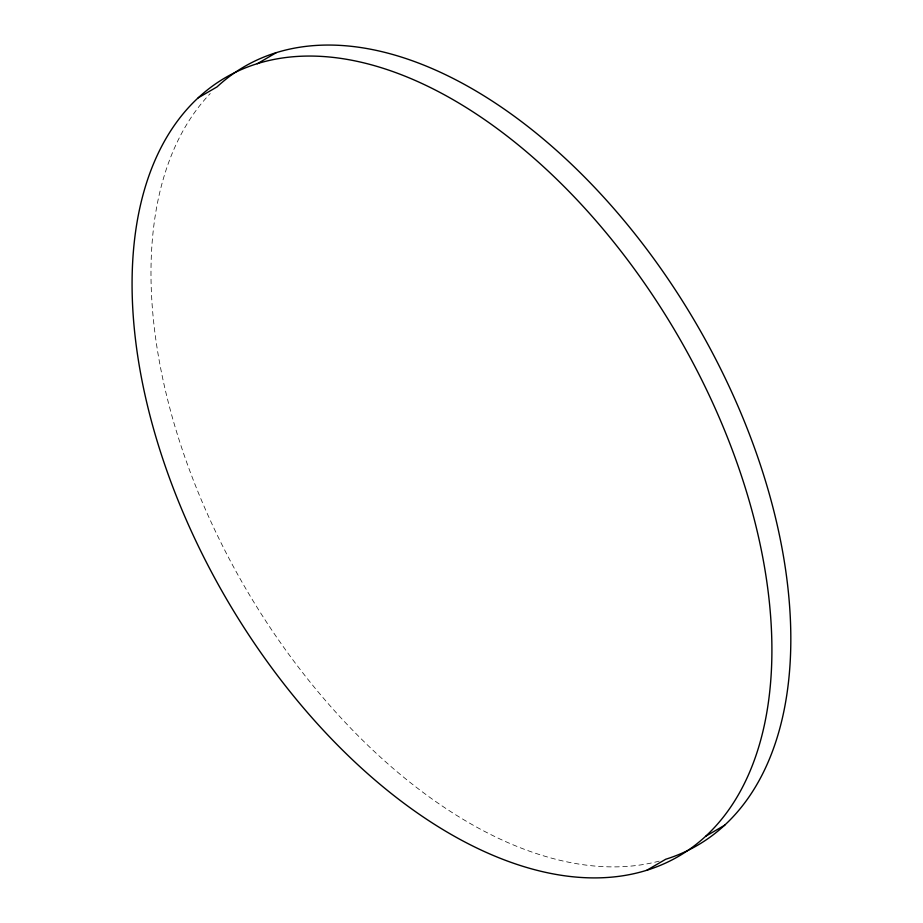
<?xml version="1.0" encoding="UTF-8"?>
<svg xmlns="http://www.w3.org/2000/svg" width="923" height="923" viewBox="0 0 923 923"><rect width="100%" height="100%" fill="white"/><g stroke="black" fill="none" stroke-linecap="round" stroke-linejoin="round"><path stroke-width="0.69" stroke-dasharray="4.62 3.46" d="M659.207 861.113A450.47 261.29 59.8 0 1 245.795 588.655A450.47 261.29 59.8 0 1 210.248 93.558"/><path stroke-width="1.38" d="M198.191 97.861L217.032 86.889A450.47 261.29 59.8 0 1 697.211 325.358A450.47 261.29 59.8 0 1 665.737 859.244L646.896 870.227A450.47 261.29 59.8 0 1 134.804 333.526A450.47 261.29 59.8 0 1 574.544 197.222A450.47 261.29 59.8 0 1 646.896 870.227M257.263 63.756L276.104 52.773M705.968 836.111L724.809 825.139"/></g></svg>
